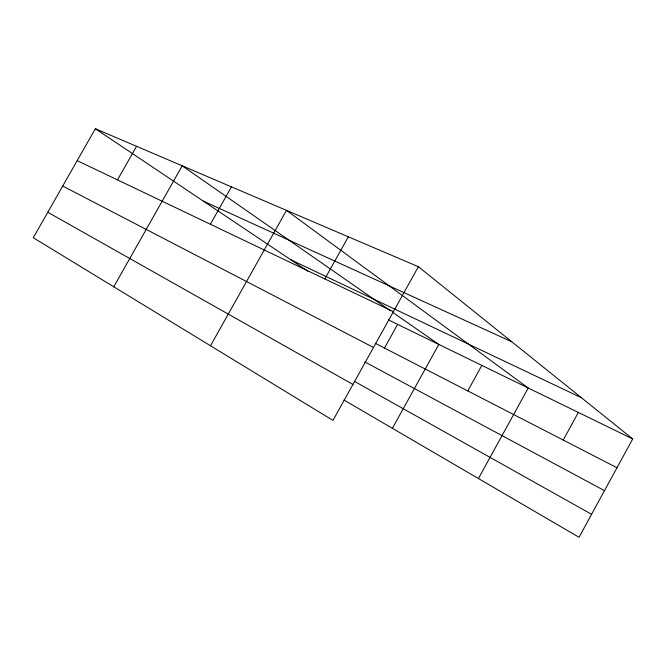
<?xml version="1.0" encoding="UTF-8"?>
<svg xmlns="http://www.w3.org/2000/svg" width="666" height="666" viewBox="0 0 666 666"><rect width="100%" height="100%" fill="white"/><g stroke="black" fill="none" stroke-linecap="round" stroke-linejoin="round"><path stroke-width="1" d="M418.373 266.716L332.958 420.413L33.3 237.745L95.355 128.713L418.373 266.716L632.7 438.919L579.045 537.287L343.972 400.033M563.211 440.051L578.346 412.429M478.429 478.538L528.213 388.003L286.48 210.364L210.498 345.762M467.765 390.917L481.843 365.409M392.391 428.305L438.819 344.447L392.973 312.537M384.473 348.043L397.627 324.367M324.8 278.921L348.335 236.796M113.769 286.805L182.193 165.817L390.467 310.789M210.381 224.267L231.46 186.863M117.499 179.895L136.555 146.312M203.338 201.115L511.788 341.775M290.801 259.773L581.485 397.769M77.189 160.639L393.39 311.68M388.27 319.813L632.7 438.919M375.224 343.281L616.982 467.732M62.729 186.047L373.493 347.477M364.86 361.946L604.487 490.651M354.37 381.318L591.583 514.294M47.81 212.263L352.947 384.449M95.355 128.713L307.925 271.245"/></g></svg>
